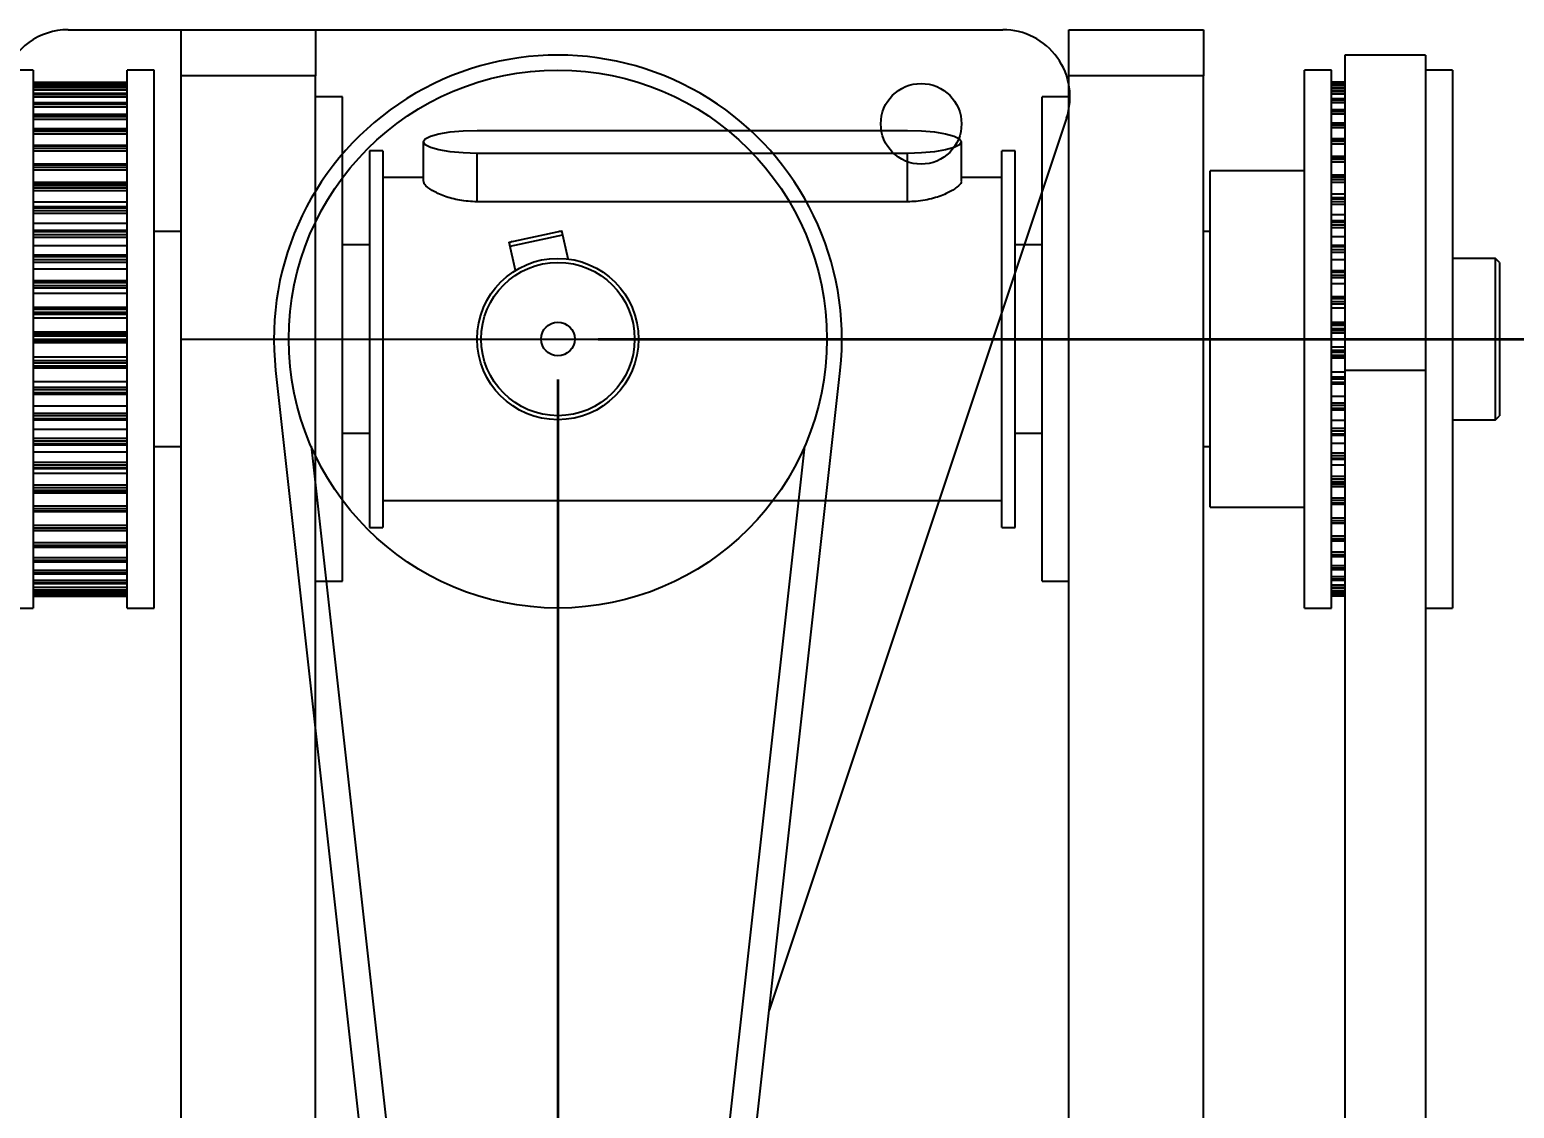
# Model space of a CAD drawing. Header units: millimetres. Extents: x -117 to 822, y -67 to 297.
# Drawn here: x 747 to 783.78, y 239.97 to 266.7 of the extents above; entities that cross this region are included whole.
import ezdxf

# ---------------------------------------------------------------- set-up
doc = ezdxf.new("R2010")
doc.units = ezdxf.units.MM
doc.linetypes.add('CENTERX2', pattern=[20.32, 12.7, -2.54, 2.54, -2.54])
doc.layers.add('KHUNGTEN', color=7, linetype='Continuous', lineweight=35)
doc.styles.add('SLDTEXTSTYLE0', font='TXT', dxfattribs={"width": 0.663})
doc.dimstyles.new('SLDDIMSTYLE1', dxfattribs={"dimtxt": 3.5, "dimasz": 3.302, "dimexe": 0, "dimexo": 0.0625, "dimgap": 0.875, "dimtad": 1, "dimdec": 0, "dimlfac": 3, "dimrnd": 1e-09, "dimzin": 12, "dimdsep": 46, "dimtxsty": 'SLDTEXTSTYLE0', "dimsah": 1, "dimcen": 0.09, "dimadec": 0, "dimazin": 3, "dimtfac": 1, "dimtdec": 0, "dimtofl": 0, "dimtmove": 0, "dimatfit": 3, "dimfxl": 0, "dimfrac": 2, "dimtolj": 1, "dimtzin": 12, "dimarcsym": 0})

# ---------------------------------------------------------------- blocks, each defined once
blk = doc.blocks.new('_D_3')
at = {"layer": 'KHUNGTEN'}
for p, q in [((760.083, 258.032), (760.083, 164.699)), ((750.083, 174.699), (750.083, 164.699)), ((750.083, 165.699), (760.083, 165.699)), ((760.083, 165.699), (782.505, 165.699))]:
    blk.add_line(p, q, dxfattribs=at)
for points in [[(750.083, 165.699), (753.385, 165.191), (753.385, 166.207)], [(760.083, 165.699), (756.781, 166.207), (756.781, 165.191)]]:
    blk.add_solid(points, dxfattribs=at)
at = {"layer": 'KHUNGTEN', "char_height": 3.5, "attachment_point": 1, "style": 'SLDTEXTSTYLE0'}
for s, insert in [('30', (765.272, 170.215)), ('0.01', (773.672, 170.215)), ('%%p', (770.318, 170.21))]:
    blk.add_mtext(s, dxfattribs=dict(at, insert=insert))
blk = doc.blocks.new('_D_4')
at = {"layer": 'KHUNGTEN'}
for p, q in [((761.083, 259.032), (794.449, 259.032)), ((793.449, 259.032), (793.449, 175.699)), ((769.416, 175.699), (794.449, 175.699))]:
    blk.add_line(p, q, dxfattribs=at)
for points in [[(793.449, 259.032), (792.941, 255.73), (793.957, 255.73)], [(793.449, 175.699), (793.957, 179.001), (792.941, 179.001)]]:
    blk.add_solid(points, dxfattribs=at)
at = {"layer": 'KHUNGTEN', "char_height": 3.5, "attachment_point": 1, "rotation": 90, "style": 'SLDTEXTSTYLE0'}
for s, insert in [('0.01', (788.933, 215.871)), ('%%p', (788.938, 212.517)), ('250', (788.933, 204.948))]:
    blk.add_mtext(s, dxfattribs=dict(at, insert=insert))

msp = doc.modelspace()

# ---------------------------------------------------------------- linework, layer by layer
at = {"color": 7, "linetype": 'Continuous', "lineweight": 25}
for p, q in [((747.9505, 266.6985), (771.1036, 266.6985)), ((750.7455, 266.6985), (754.0788, 266.6985)), ((750.7455, 265.5589), (750.7455, 266.6985)), ((754.0788, 266.6985), (754.0788, 265.5589)), ((772.7455, 266.6985), (776.0788, 266.6985)), ((772.7455, 265.5589), (772.7455, 266.6985)), ((776.0788, 266.6985), (776.0788, 265.5589)), ((781.5788, 266.0685), (779.5788, 266.0685)), ((779.5788, 266.0685), (779.5788, 258.2556)), ((781.5788, 266.0685), (781.5788, 258.2556)), ((747.0788, 265.6985), (746.4121, 265.6985)), ((747.0788, 265.6985), (747.0788, 257.3465)), ((750.0788, 265.6985), (749.4121, 265.6985)), ((749.4121, 252.3652), (749.4121, 265.6985)), ((750.0788, 252.3652), (750.0788, 265.6985)), ((779.2455, 265.6985), (778.5788, 265.6985)), ((778.5788, 252.3652), (778.5788, 265.6985)), ((779.2455, 252.3652), (779.2455, 265.6985)), ((782.2455, 265.6985), (781.5788, 265.6985)), ((782.2455, 265.6985), (782.2455, 265.5461)), ((747.0788, 265.401), (749.4121, 265.401)), ((749.4121, 265.374), (747.0788, 265.374)), ((747.0788, 265.3738), (749.4121, 265.3738)), ((747.0788, 265.3662), (749.4121, 265.3662)), ((747.0788, 265.3169), (749.4121, 265.3169)), ((749.4121, 265.2786), (747.0788, 265.2786)), ((747.0788, 265.2776), (749.4121, 265.2776)), ((747.0788, 265.262), (749.4121, 265.262)), ((747.0788, 265.2083), (749.4121, 265.2083)), ((754.0788, 265.5589), (750.7455, 265.5589)), ((750.7455, 236.6985), (750.7455, 265.5589)), ((754.0788, 236.6985), (754.0788, 265.5589)), ((776.0788, 265.5589), (772.7455, 265.5589)), ((772.7455, 236.6985), (772.7455, 265.5589)), ((776.0788, 236.6985), (776.0788, 265.5589)), ((779.5788, 265.3955), (779.2455, 265.3955)), ((779.5788, 265.3927), (779.2455, 265.3927)), ((779.5788, 265.3244), (779.2455, 265.3244)), ((782.2455, 265.5461), (782.2455, 252.3652)), ((749.4121, 265.1152), (747.0788, 265.1152)), ((747.0788, 265.113), (749.4121, 265.113)), ((747.0788, 265.0895), (749.4121, 265.0895)), ((747.0788, 265.032), (749.4121, 265.032)), ((749.4121, 264.8858), (747.0788, 264.8858)), ((747.0788, 264.8817), (749.4121, 264.8817)), ((747.0788, 264.8507), (749.4121, 264.8507)), ((754.7455, 265.0319), (754.0788, 265.0319)), ((754.7455, 259.0319), (754.7455, 265.0319)), ((772.7455, 265.0319), (772.0788, 265.0319)), ((772.0788, 259.0319), (772.0788, 265.0319)), ((779.5788, 265.1877), (779.2455, 265.1877)), ((779.5788, 264.984), (779.2455, 264.984)), ((747.0788, 264.79), (749.4121, 264.79)), ((749.4121, 264.5928), (747.0788, 264.5928)), ((747.0788, 264.5864), (749.4121, 264.5864)), ((747.0788, 264.5482), (749.4121, 264.5482)), ((747.0788, 264.4849), (749.4121, 264.4849)), ((772.6847, 264.5048), (765.3166, 242.4006)), ((779.5788, 264.7158), (779.2455, 264.7158)), ((749.4121, 264.2394), (747.0788, 264.2394)), ((747.0788, 264.2302), (749.4121, 264.2302)), ((747.0788, 264.1852), (749.4121, 264.1852)), ((747.0788, 264.12), (749.4121, 264.12)), ((758.0788, 264.201), (768.7455, 264.201)), ((779.5788, 264.3857), (779.2455, 264.3857)), ((749.4121, 263.8295), (747.0788, 263.8295)), ((747.0788, 263.8171), (749.4121, 263.8171)), ((747.0788, 263.7657), (749.4121, 263.7657)), ((756.7455, 263.9175), (756.7455, 262.9404)), ((770.0788, 262.9404), (770.0788, 263.9175)), ((779.5788, 263.9976), (779.2455, 263.9976)), ((747.0788, 263.6995), (749.4121, 263.6995)), ((755.7455, 263.6985), (755.4121, 263.6985)), ((755.4121, 263.6985), (755.4121, 254.3652)), ((755.7455, 263.6985), (755.7455, 254.3652)), ((768.7455, 263.634), (758.0788, 263.634)), ((771.4121, 263.6985), (771.0788, 263.6985)), ((771.0788, 259.0319), (771.0788, 263.6985)), ((771.4121, 259.0319), (771.4121, 263.6985)), ((779.5788, 263.5557), (779.2455, 263.5557)), ((749.4121, 263.3676), (747.0788, 263.3676)), ((747.0788, 263.3515), (749.4121, 263.3515)), ((747.0788, 263.2944), (749.4121, 263.2944)), ((747.0788, 263.2277), (749.4121, 263.2277)), ((756.7455, 263.0319), (755.7455, 263.0319)), ((771.0788, 263.0319), (770.0788, 263.0319)), ((778.5788, 263.1985), (776.2455, 263.1985)), ((776.2455, 254.8652), (776.2455, 263.1985)), ((779.5788, 263.0895), (779.2455, 263.0895)), ((779.5788, 263.0647), (779.2455, 263.0647)), ((749.4121, 262.909), (747.0788, 262.909)), ((749.4121, 262.8587), (747.0788, 262.8587)), ((747.0788, 262.8386), (749.4121, 262.8386)), ((747.0788, 262.7763), (749.4121, 262.7763)), ((747.0788, 262.71), (749.4121, 262.71)), ((749.4121, 262.4226), (747.0788, 262.4226)), ((749.4121, 262.3084), (747.0788, 262.3084)), ((747.0788, 262.284), (749.4121, 262.284)), ((768.7455, 262.4333), (758.0788, 262.4333)), ((779.5788, 262.6192), (779.2455, 262.6192)), ((779.5788, 262.53), (779.2455, 262.53)), ((747.0788, 262.2173), (749.4121, 262.2173)), ((747.0788, 262.152), (749.4121, 262.152)), ((749.4121, 261.899), (747.0788, 261.899)), ((779.5788, 262.1096), (779.2455, 262.1096)), ((779.5788, 261.9576), (779.2455, 261.9576)), ((749.4121, 261.7228), (747.0788, 261.7228)), ((747.0788, 261.6937), (749.4121, 261.6937)), ((747.0788, 261.6233), (749.4121, 261.6233)), ((747.0788, 261.5599), (749.4121, 261.5599)), ((750.7455, 261.6985), (750.0788, 261.6985)), ((758.8783, 261.4306), (760.1812, 261.7142)), ((758.8996, 261.3329), (760.2024, 261.6164)), ((760.185, 261.6966), (760.1088, 261.6984)), ((760.3331, 261.0161), (760.1812, 261.7142)), ((776.2455, 261.6985), (776.0788, 261.6985)), ((779.5788, 261.5663), (779.2455, 261.5663)), ((749.4121, 261.344), (747.0788, 261.344)), ((755.4121, 261.3652), (754.7455, 261.3652)), ((759.0302, 260.7326), (758.8783, 261.4306)), ((772.0788, 261.3652), (771.4121, 261.3652)), ((779.5788, 261.3537), (779.2455, 261.3537)), ((749.4121, 261.1083), (747.0788, 261.1083)), ((747.0788, 261.0743), (749.4121, 261.0743)), ((747.0788, 261.001), (749.4121, 261.001)), ((747.0788, 260.94), (749.4121, 260.94)), ((779.5788, 260.9952), (779.2455, 260.9952)), ((783.3121, 261.0319), (782.2455, 261.0319)), ((783.4121, 260.9319), (783.3121, 261.0319)), ((783.3121, 258.6066), (783.3121, 261.0319)), ((783.4121, 260.9319), (783.4121, 258.6278)), ((749.4121, 260.7637), (747.0788, 260.7637)), ((749.4121, 260.4715), (747.0788, 260.4715)), ((747.0788, 260.4325), (749.4121, 260.4325)), ((779.5788, 260.7249), (779.2455, 260.7249)), ((747.0788, 260.357), (749.4121, 260.357)), ((747.0788, 260.2992), (749.4121, 260.2992)), ((749.4121, 260.1644), (747.0788, 260.1644)), ((779.5788, 260.4026), (779.2455, 260.4026)), ((779.5788, 260.0781), (779.2455, 260.0781)), ((747.0788, 259.8196), (749.4121, 259.8196)), ((747.0788, 259.7754), (749.4121, 259.7754)), ((747.0788, 259.6986), (749.4121, 259.6986)), ((779.5788, 259.795), (779.2455, 259.795)), ((747.0788, 259.6445), (749.4121, 259.6445)), ((749.4121, 259.5527), (747.0788, 259.5527)), ((779.5788, 259.4454), (779.2455, 259.4454)), ((749.4121, 259.2019), (747.0788, 259.2019)), ((747.0788, 259.1593), (749.4121, 259.1593)), ((747.0788, 259.1101), (749.4121, 259.1101)), ((747.0788, 259.0328), (749.4121, 259.0328)), ((747.0788, 258.9831), (749.4121, 258.9831)), ((754.7455, 253.0319), (754.7455, 259.0319)), ((771.0788, 254.3652), (771.0788, 259.0319)), ((771.4121, 254.3652), (771.4121, 259.0319)), ((772.0788, 253.0319), (772.0788, 259.0319)), ((779.5788, 259.179), (779.2455, 259.179)), ((749.4121, 258.9352), (747.0788, 258.9352)), ((779.5788, 258.8277), (779.2455, 258.8277)), ((783.3121, 257.0319), (783.3121, 258.6066)), ((783.4121, 258.6278), (783.4121, 257.1319)), ((749.4121, 258.5843), (747.0788, 258.5843)), ((747.0788, 258.4976), (749.4121, 258.4976)), ((747.0788, 258.444), (749.4121, 258.444)), ((747.0788, 258.3671), (749.4121, 258.3671)), ((747.0788, 258.3223), (749.4121, 258.3223)), ((749.4121, 258.3189), (747.0788, 258.3189)), ((753.0889, 258.2556), (756.5802, 226.7985)), ((763.585, 226.7985), (767.0763, 258.2556)), ((779.5788, 258.5614), (779.2455, 258.5614)), ((781.5788, 258.2556), (779.5788, 258.2556)), ((779.5788, 258.2556), (779.5788, 219.4503)), ((781.5788, 258.2556), (781.5788, 219.4503)), ((749.4121, 257.9715), (747.0788, 257.9715)), ((779.5788, 258.2122), (779.2455, 258.2122)), ((779.2455, 257.9253), (779.5788, 257.9253)), ((747.0788, 257.8417), (749.4121, 257.8417)), ((747.0788, 257.7843), (749.4121, 257.7843)), ((747.0788, 257.7086), (749.4121, 257.7086)), ((747.0788, 257.669), (749.4121, 257.669)), ((779.5788, 257.6057), (779.2455, 257.6057)), ((749.4121, 257.3704), (747.0788, 257.3704)), ((747.0788, 257.3465), (747.0788, 252.3652)), ((747.0788, 257.1989), (749.4121, 257.1989)), ((747.0788, 257.1383), (749.4121, 257.1383)), ((779.2455, 257.2799), (779.5788, 257.2799)), ((783.3121, 257.0319), (783.4121, 257.1319)), ((747.0788, 257.0646), (749.4121, 257.0646)), ((747.0788, 257.0301), (749.4121, 257.0301)), ((749.4121, 256.7875), (747.0788, 256.7875)), ((779.5788, 257.0148), (779.2455, 257.0148)), ((782.2455, 257.0319), (783.3121, 257.0319)), ((747.0788, 256.5762), (749.4121, 256.5762)), ((747.0788, 256.513), (749.4121, 256.513)), ((747.0788, 256.4422), (749.4121, 256.4422)), ((747.0788, 256.4125), (749.4121, 256.4125)), ((754.7455, 256.6985), (755.4121, 256.6985)), ((771.4121, 256.6985), (772.0788, 256.6985)), ((779.2455, 256.6531), (779.5788, 256.6531)), ((779.5788, 256.446), (779.2455, 256.446)), ((749.4121, 256.2291), (747.0788, 256.2291)), ((750.0788, 256.3652), (750.7455, 256.3652)), ((753.9684, 256.3746), (757.251, 226.7985)), ((762.9142, 226.7985), (766.1968, 256.3746)), ((776.0788, 256.3652), (776.2455, 256.3652)), ((779.2455, 256.0518), (779.5788, 256.0518)), ((747.0788, 255.9804), (749.4121, 255.9804)), ((747.0788, 255.9153), (749.4121, 255.9153)), ((747.0788, 255.8482), (749.4121, 255.8482)), ((747.0788, 255.8231), (749.4121, 255.8231)), ((749.4121, 255.7015), (747.0788, 255.7015)), ((779.5788, 255.9056), (779.2455, 255.9056)), ((747.0788, 255.418), (749.4121, 255.418)), ((747.0788, 255.3518), (749.4121, 255.3518)), ((747.0788, 255.289), (749.4121, 255.289)), ((779.2455, 255.4826), (779.5788, 255.4826)), ((747.0788, 255.2684), (749.4121, 255.2684)), ((749.4121, 255.2104), (747.0788, 255.2104)), ((755.7455, 255.0319), (771.0788, 255.0319)), ((779.2455, 254.9518), (779.5788, 254.9518)), ((779.5788, 254.933), (779.2455, 254.933)), ((747.0788, 254.8952), (749.4121, 254.8952)), ((747.0788, 254.8286), (749.4121, 254.8286)), ((747.0788, 254.7708), (749.4121, 254.7708)), ((747.0788, 254.7543), (749.4121, 254.7543)), ((776.2455, 254.8652), (778.5788, 254.8652)), ((747.0788, 254.4177), (749.4121, 254.4177)), ((747.0788, 254.3514), (749.4121, 254.3514)), ((747.0788, 254.2993), (749.4121, 254.2993)), ((747.0788, 254.2865), (749.4121, 254.2865)), ((755.4121, 254.3652), (755.7455, 254.3652)), ((771.0788, 254.3652), (771.4121, 254.3652)), ((779.2455, 254.4651), (779.5788, 254.4651)), ((747.0788, 253.9908), (749.4121, 253.9908)), ((747.0788, 253.9255), (749.4121, 253.9255)), ((747.0788, 253.8797), (749.4121, 253.8797)), ((747.0788, 253.8702), (749.4121, 253.8702)), ((779.2455, 254.0279), (779.5788, 254.0279)), ((747.0788, 253.6191), (749.4121, 253.6191)), ((747.0788, 253.5556), (749.4121, 253.5556)), ((747.0788, 253.5165), (749.4121, 253.5165)), ((747.0788, 253.5098), (749.4121, 253.5098)), ((779.2455, 253.645), (779.5788, 253.645)), ((747.0788, 253.3068), (749.4121, 253.3068)), ((747.0788, 253.2457), (749.4121, 253.2457)), ((747.0788, 253.2138), (749.4121, 253.2138)), ((747.0788, 253.2095), (749.4121, 253.2095)), ((779.2455, 253.3205), (779.5788, 253.3205)), ((747.0788, 253.0571), (749.4121, 253.0571)), ((747.0788, 252.9991), (749.4121, 252.9991)), ((747.0788, 252.9748), (749.4121, 252.9748)), ((747.0788, 252.9723), (749.4121, 252.9723)), ((749.4121, 252.8729), (747.0788, 252.8729)), ((747.0788, 252.8187), (749.4121, 252.8187)), ((749.4121, 252.8021), (747.0788, 252.8021)), ((747.0788, 252.801), (749.4121, 252.801)), ((747.0788, 252.7562), (749.4121, 252.7562)), ((747.0788, 252.7063), (749.4121, 252.7063)), ((754.0788, 253.0319), (754.7455, 253.0319)), ((772.0788, 253.0319), (772.7455, 253.0319)), ((779.2455, 253.0581), (779.5788, 253.0581)), ((779.2455, 252.8606), (779.5788, 252.8606)), ((779.2455, 252.7301), (779.5788, 252.7301)), ((746.4121, 252.3652), (747.0788, 252.3652)), ((747.0788, 252.6977), (749.4121, 252.6977)), ((747.0788, 252.6975), (749.4121, 252.6975)), ((747.0788, 252.6632), (749.4121, 252.6632)), ((747.0788, 252.6628), (749.4121, 252.6628)), ((749.4121, 252.3652), (750.0788, 252.3652)), ((778.5788, 252.3652), (779.2455, 252.3652)), ((779.2455, 252.6682), (779.5788, 252.6682)), ((781.5788, 252.3652), (782.2455, 252.3652))]:
    msp.add_line(p, q, dxfattribs=at)
at = {"color": 8, "linetype": 'Continuous', "lineweight": 25}
for p, q in [((779.2455, 265.3926), (779.5788, 265.3926)), ((779.2455, 265.3882), (779.5788, 265.3882)), ((779.2455, 265.3408), (779.5788, 265.3408)), ((779.2455, 265.3238), (779.5788, 265.3238)), ((779.2455, 265.3113), (779.5788, 265.3113)), ((779.2455, 265.2593), (779.5788, 265.2593)), ((779.2455, 265.186), (779.5788, 265.186)), ((779.2455, 265.1656), (779.5788, 265.1656)), ((779.2455, 265.1095), (779.5788, 265.1095)), ((779.2455, 264.9807), (779.5788, 264.9807)), ((779.2455, 264.9527), (779.5788, 264.9527)), ((779.2455, 264.8931), (779.5788, 264.8931)), ((779.2455, 264.7103), (779.5788, 264.7103)), ((779.2455, 264.6749), (779.5788, 264.6749)), ((779.2455, 264.6125), (779.5788, 264.6125)), ((779.2455, 264.3777), (779.5788, 264.3777)), ((779.2455, 264.3353), (779.5788, 264.3353)), ((779.2455, 264.2708), (779.5788, 264.2708)), ((779.2455, 263.9865), (779.5788, 263.9865)), ((779.2455, 263.9376), (779.5788, 263.9376)), ((779.2455, 263.8717), (779.5788, 263.8717)), ((758.0788, 262.4333), (758.0788, 263.634)), ((768.7455, 262.4333), (768.7455, 263.634)), ((779.2455, 263.541), (779.5788, 263.541)), ((779.2455, 263.4861), (779.5788, 263.4861)), ((779.2455, 263.4196), (779.5788, 263.4196)), ((779.2455, 263.0462), (779.5788, 263.0462)), ((779.2455, 262.9859), (779.5788, 262.9859)), ((779.2455, 262.9194), (779.5788, 262.9194)), ((779.2455, 262.5073), (779.5788, 262.5073)), ((779.2455, 262.4423), (779.5788, 262.4423)), ((779.2455, 262.3765), (779.5788, 262.3765)), ((779.2455, 261.9304), (779.5788, 261.9304)), ((779.2455, 261.8613), (779.5788, 261.8613)), ((779.2455, 261.7971), (779.5788, 261.7971)), ((779.2455, 261.3217), (779.5788, 261.3217)), ((779.2455, 261.2494), (779.5788, 261.2494)), ((779.2455, 261.1873), (779.5788, 261.1873)), ((779.2455, 260.6879), (779.5788, 260.6879)), ((779.2455, 260.6131), (779.5788, 260.6131)), ((779.2455, 260.554), (779.5788, 260.554)), ((779.2455, 260.036), (779.5788, 260.036)), ((779.2455, 259.9596), (779.5788, 259.9596)), ((779.2455, 259.9039), (779.5788, 259.9039)), ((779.2455, 259.4203), (779.5788, 259.4203)), ((779.2455, 259.373), (779.5788, 259.373)), ((779.2455, 259.2958), (779.5788, 259.2958)), ((779.2455, 259.2443), (779.5788, 259.2443)), ((779.2455, 258.7583), (779.5788, 258.7583)), ((779.2455, 258.7064), (779.5788, 258.7064)), ((779.2455, 258.6292), (779.5788, 258.6292)), ((779.2455, 258.5824), (779.5788, 258.5824)), ((779.2455, 258.0992), (779.5788, 258.0992)), ((779.2455, 258.0433), (779.5788, 258.0433)), ((779.2455, 257.967), (779.5788, 257.967)), ((779.2455, 257.4504), (779.5788, 257.4504)), ((779.2455, 257.391), (779.5788, 257.391)), ((779.2455, 257.3164), (779.5788, 257.3164)), ((779.2455, 256.819), (779.5788, 256.819)), ((779.2455, 256.7567), (779.5788, 256.7567)), ((779.2455, 256.6847), (779.5788, 256.6847)), ((779.2455, 256.2117), (779.5788, 256.2117)), ((779.2455, 256.1473), (779.5788, 256.1473)), ((779.2455, 256.0786), (779.5788, 256.0786)), ((779.2455, 255.6354), (779.5788, 255.6354)), ((779.2455, 255.5696), (779.5788, 255.5696)), ((779.2455, 255.505), (779.5788, 255.505)), ((779.2455, 255.4338), (779.5788, 255.4338)), ((779.5788, 255.3682), (779.2455, 255.3682)), ((779.2455, 255.0963), (779.5788, 255.0963)), ((779.5788, 255.0298), (779.2455, 255.0298)), ((779.2455, 254.9699), (779.5788, 254.9699)), ((779.2455, 254.6003), (779.5788, 254.6003)), ((779.2455, 254.5338), (779.5788, 254.5338)), ((779.2455, 254.4794), (779.5788, 254.4794)), ((779.2455, 254.1529), (779.5788, 254.1529)), ((779.2455, 254.0871), (779.5788, 254.0871)), ((779.2455, 254.0387), (779.5788, 254.0387)), ((779.2455, 253.7589), (779.5788, 253.7589)), ((779.2455, 253.6946), (779.5788, 253.6946)), ((779.2455, 253.6528), (779.5788, 253.6528)), ((779.2455, 253.4226), (779.5788, 253.4226)), ((779.2455, 253.3605), (779.5788, 253.3605)), ((779.2455, 253.3258), (779.5788, 253.3258)), ((779.2455, 253.1479), (779.5788, 253.1479)), ((779.2455, 253.0886), (779.5788, 253.0886)), ((779.2455, 253.0613), (779.5788, 253.0613)), ((779.2455, 252.9376), (779.5788, 252.9376)), ((779.2455, 252.8818), (779.5788, 252.8818)), ((779.2455, 252.8622), (779.5788, 252.8622)), ((779.2455, 252.7941), (779.5788, 252.7941)), ((779.2455, 252.7424), (779.5788, 252.7424)), ((779.2455, 252.7307), (779.5788, 252.7307)), ((779.2455, 252.7189), (779.5788, 252.7189)), ((779.2455, 252.6719), (779.5788, 252.6719)), ((779.2455, 252.6682), (779.5788, 252.6682))]:
    msp.add_line(p, q, dxfattribs=at)
at = {"color": 7, "linetype": 'CENTERX2'}
msp.add_line((750.7455, 259.0319), (776.0788, 259.0319), dxfattribs=at)
at = {"color": 7, "linetype": 'Continuous', "lineweight": 25, "flags": 128}
for points in [[(758.0788, 263.634), (757.7337, 263.6437), (757.4121, 263.672), (757.136, 263.717), (756.9241, 263.7758), (756.7909, 263.8441), (756.7455, 263.9175), (756.7909, 263.9909), (756.9241, 264.0593), (757.136, 264.118), (757.4121, 264.163), (757.7337, 264.1914), (758.0788, 264.201)], [(768.7455, 264.201), (769.0906, 264.1914), (769.4121, 264.163), (769.6883, 264.118), (769.9002, 264.0593), (770.0334, 263.9909), (770.0788, 263.9175), (770.0334, 263.8441), (769.9002, 263.7758), (769.6883, 263.717), (769.4121, 263.672), (769.0906, 263.6437), (768.7455, 263.634)], [(758.9508, 261.4464), (758.894, 261.419), (758.8822, 261.413)]]:
    msp.add_lwpolyline(points, dxfattribs=at)
at = {"color": 7, "linetype": 'Continuous', "lineweight": 25}
for centre, radius in [((760.0826, 259.0319), 6.6667), ((769.0826, 264.3652), 1), ((760.0826, 259.0319), 2), ((760.0826, 259.0319), 1.9), ((760.0826, 259.0319), 0.4167)]:
    msp.add_circle(centre, radius, dxfattribs=at)
for centre, radius, start, end in [((747.9505, 265.0319), 1.6667, 90, 161.56505), ((771.1036, 265.0319), 1.6667, 341.56505, 90), ((760.0826, 259.0319), 7.0367, 353.66683, 186.33317)]:
    msp.add_arc(centre, radius, start, end, dxfattribs=at)
for points, knots in [([(758.0788, 262.4333), (757.9337, 262.4412), (757.6436, 262.457), (757.2532, 262.5711), (756.95, 262.7158), (756.7667, 262.8543), (756.762, 262.912), (756.76, 262.9359)], [0, 0, 0, 0, 0.2065035, 0.4127198, 0.6262857, 0.8453116, 1, 1, 1, 1]), ([(770.0642, 262.9354), (770.0686, 262.9284), (770.0884, 262.8962), (769.9814, 262.793), (769.7524, 262.6486), (769.3983, 262.512), (769.0393, 262.4412), (768.8158, 262.4352), (768.7455, 262.4333)], [0, 0, 0, 0, 0.0566467, 0.2597346, 0.4655739, 0.6811018, 0.8995728, 1, 1, 1, 1])]:
    msp.add_open_spline(points, degree=3, knots=knots, dxfattribs=at)

# ---------------------------------------------------------------- dimensions: what is measured, and where the dimension line sits
at = {"layer": 'KHUNGTEN'}
dim = msp.add_linear_dim(base=(760.0826, 165.6985), p1=(750.0826, 175.6985), p2=(760.0826, 259.0319), text='<>%%p0.01', dimstyle='SLDDIMSTYLE1', dxfattribs=at)
dim.commit()
dim.dimension.update_dxf_attribs({"geometry": '_D_3', "text_midpoint": (773.8886, 165.6985), "dimtype": 160})
dim = msp.add_linear_dim(base=(793.4493, 175.6985), p1=(760.0826, 259.0319), p2=(768.416, 175.6985), angle=90, text='<>%%p0.01', dimstyle='SLDDIMSTYLE1', dxfattribs=at)
dim.commit()
dim.dimension.update_dxf_attribs({"geometry": '_D_4', "text_midpoint": (793.4493, 214.826), "dimtype": 160})

doc.saveas('drawing.dxf')
